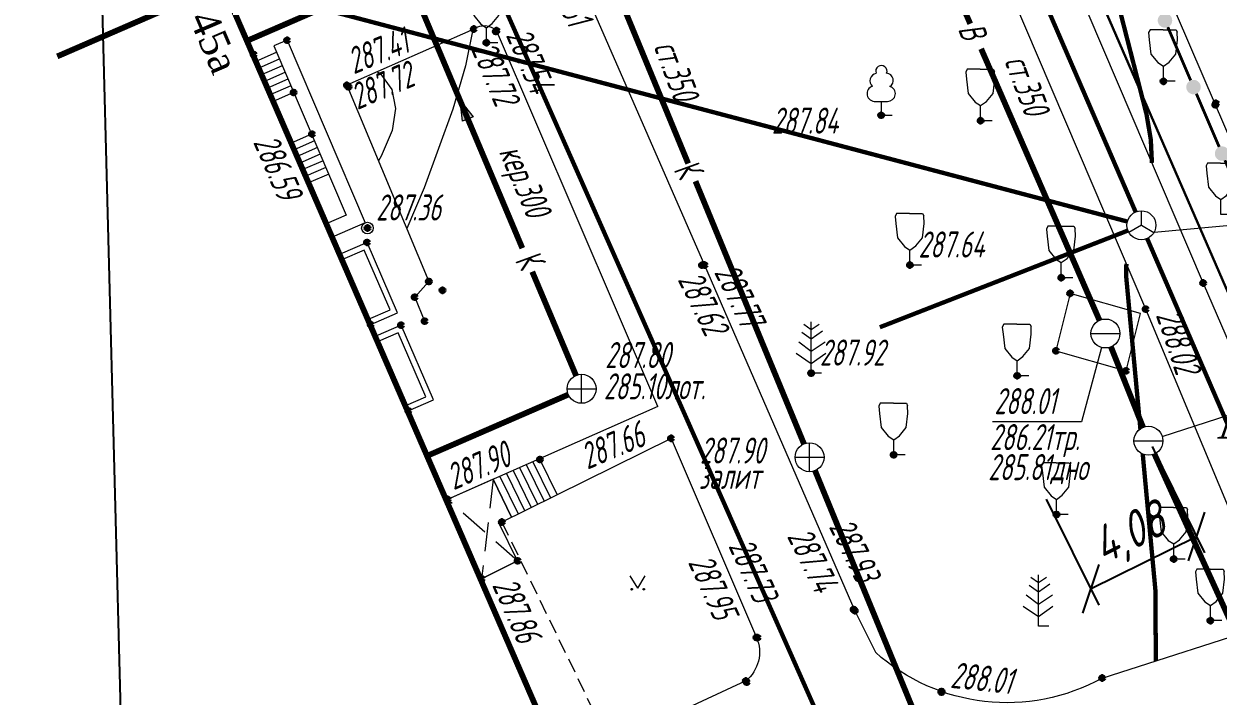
# Model space of a CAD drawing. Header units: metres. Extents: x 0 to 3282, y 0 to 1671.
# Drawn here: x 1879.74 to 1920.97, y 1450.21 to 1473.42 of the extents above; entities that cross this region are included whole.
import ezdxf

# ---------------------------------------------------------------- set-up
doc = ezdxf.new("R2010")
doc.units = ezdxf.units.M
doc.set_wipeout_variables(frame=1)
for name, pattern in [('COMMUN', [6, 5, -1]), ('DASHED', [0.75, 0.5, -0.25]), ('DASHEDX2', [1.5, 1, -0.5])]:
    doc.linetypes.add(name, pattern=pattern)
for name, color, linetype, lineweight, transparency in [('51361400', 7, 'Continuous', 18, 0.65), ('51361800', 7, 'Continuous', 18, 0.65), ('51361960', 7, 'Continuous', 18, 0.65), ('71133100', 7, 'Continuous', 18, 0.65), ('71133200', 7, 'Continuous', 18, 0.65), ('71133600', 7, 'Continuous', 18, 0.65), ('82211000', 7, 'Continuous', 18, 0.65), ('Commun', 7, 'Continuous', 18, 0.65), ('GEO_POINTS', 7, 'Continuous', 18, 0.65), ('Otm', 7, 'Continuous', 18, 0.65), ('R_Поверхность9_CNT-MAJ', 7, 'Continuous', 18, 0.65), ('R_Поверхность9_CNT-MIN', 7, 'Continuous', 18, 0.65), ('Sit', 7, 'Continuous', 18, 0.65), ('Text', 7, 'Continuous', 18, 0.65), ('Text_com', 7, 'Continuous', 18, 0.65), ('Us_znak', 7, 'Continuous', 18, 0.65)]:
    doc.layers.add(name, color=color, linetype=linetype, lineweight=lineweight, transparency=transparency)
doc.styles.add('eskd', font='ESKD1.shx', dxfattribs={"width": 1.2, "oblique": 15})
doc.styles.get("Standard").update_dxf_attribs({"font": 'GOST_0.TTF', "oblique": 15})
doc.styles.add('style1', font='times.ttf', dxfattribs={"height": 1})
doc.linetypes.add('KABELww_500', pattern='A,0.0001,-0.4,[131,ltypeshp.shx,S=0.4,R=90,X=0.4,Y=-0.4],0.2,[131,ltypeshp.shx,S=0.2,R=90,X=0.4,Y=-0.2],3.6,[131,ltypeshp.shx,S=0.2,R=-90,X=-0.4,Y=0.2],0.2,[131,ltypeshp.shx,S=0.4,R=-90,X=-0.4,Y=0.4],-0.8,4,-0.4', length=9.6001)
doc.linetypes.add('ПОДЗ_ЛИНИИ_СВЯЗИ', pattern='A,4.8,-0.2,[133,ltypeshp.shx,S=0.2,R=0,X=-0.2,Y=0],-0.2,4.8,-2', length=12)
doc.dimstyles.new('ISO-25', dxfattribs={"dimtxt": 2.5, "dimasz": 2.5, "dimexe": 1.25, "dimexo": 0.625, "dimtad": 1, "dimtxsty": 'Standard', "dimcen": 2.5, "dimadec": 0, "dimazin": 0, "dimtfac": 1, "dimtmove": 0, "dimatfit": 3, "dimfxl": 1, "dimarcsym": 0})
picture_1 = doc.add_image_def('image1.png', size_in_pixel=(630, 728))

# ---------------------------------------------------------------- blocks, each defined once
blk = doc.blocks.new('71133200')
for p, q in [((-0.924145, 3.560442), (-1.024145, 3.360442)), ((-1.024145, 3.360442), (-0.977382, 2.864397)), ((-0.024145, 3.560442), (-0.924145, 3.560442)), ((-0.024145, 3.560442), (0.875855, 3.560442)), ((0.875855, 3.560442), (0.958164, 3.395824)), ((0.975974, 2.864397), (0.958164, 3.395824)), ((-0.977382, 2.864397), (-0.861899, 1.88241)), ((0.861899, 1.88241), (0.975974, 2.864397)), ((-0.861899, 1.88241), (-0.374616, 1.28565)), ((0.401375, 1.321765), (0.861899, 1.88241)), ((-0.374616, 1.28565), (0, 1.039723)), ((0, 1.039723), (0.401375, 1.321765)), ((0, 0), (0, 1.039723)), ((0.8, 0), (0, 0))]:
    blk.add_line(p, q)
at = {"style": 'eskd', "oblique": 14.99997778}
blk.add_attdef('Z', (1.873004, -0.239356), '', height=2, dxfattribs=at)
blk = doc.blocks.new('71133100')
for p, q in [((-0.39, 0.96), (0.43, 0.96)), ((0, 0.96), (0, 0)), ((0, 0), (0.75, 0))]:
    blk.add_line(p, q)
for centre, radius, start, end in [((0.01, 3.04), 0.39, 339.52, 198.62), ((-0.26, 2.38), 0.52, 101.09, 227.21), ((0.33, 2.4), 0.5, 301.87, 85.62), ((-0.439, 1.495), 0.538, 107.10582, 275.23057), ((0.46, 1.48), 0.52, 267.04, 76.7)]:
    blk.add_arc(centre, radius, start, end)
at = {"style": 'eskd', "oblique": 14.99998}
blk.add_attdef('Z', (1.702, -0.173), '', height=2, dxfattribs=at)
blk = doc.blocks.new('71133600')
for p, q in [((-0.52, 3.393), (0, 3.023)), ((0, 3.023), (0.55, 3.393)), ((-0.86, 2.163), (0, 1.513)), ((0, 1.513), (0.96, 2.163))]:
    blk.add_line(p, q)
for points in [[(0.71, 0), (0, 0), (0, 3.55)], [(-0.64, 2.838), (0, 2.368), (0, 2.368), (0.78, 2.928)], [(-1.05, 1.38), (0, 0.67), (1, 1.38)]]:
    blk.add_lwpolyline(points)
at = {"style": 'eskd', "oblique": 14.99998}
blk.add_attdef('Z', (2.033, -0.191), '', height=2, dxfattribs=at)
blk = doc.blocks.new('*U61')
at = {"layer": '82211000', "linetype": 'Continuous', "ltscale": 0.5}
for points in [[(5192318.876, 4969103.266, 1), (5192318.535, 4969103.632, 1)], [(5192320.791, 4969100.965, 1), (5192320.465, 4969101.344, 1)], [(5192321.829, 4969098.573, 1), (5192321.632, 4969099.033, 1)], [(5192322.81, 4969096.273, 1), (5192322.614, 4969096.733, 1)], [(5192323.791, 4969093.974, 1), (5192323.595, 4969094.434, 1)], [(5192324.772, 4969091.675, 1), (5192324.576, 4969092.135, 1)], [(5192325.753, 4969089.375, 1), (5192325.557, 4969089.835, 1)], [(5192326.735, 4969087.076, 1), (5192326.538, 4969087.536, 1)], [(5192327.717, 4969084.777, 1), (5192327.52, 4969085.236, 1)], [(5192328.702, 4969082.479, 1), (5192328.505, 4969082.939, 1)], [(5192329.687, 4969080.182, 1), (5192329.49, 4969080.641, 1)], [(5192330.673, 4969077.884, 1), (5192330.476, 4969078.343, 1)], [(5192331.658, 4969075.586, 1), (5192331.461, 4969076.046, 1)], [(5192332.644, 4969073.289, 1), (5192332.447, 4969073.748, 1)], [(5192333.63, 4969070.992, 1), (5192333.433, 4969071.451, 1)], [(5192334.616, 4969068.694, 1), (5192334.419, 4969069.154, 1)], [(5192335.602, 4969066.397, 1), (5192335.405, 4969066.857, 1)], [(5192336.589, 4969064.1, 1), (5192336.391, 4969064.559, 1)], [(5192337.575, 4969061.803, 1), (5192337.378, 4969062.262, 1)]]:
    blk.add_hatch(color=256, dxfattribs=at).paths.add_polyline_path(points, flags=0)
at = {"layer": '82211000', "ltscale": 0.5, "const_width": 0.1}
blk.add_lwpolyline([(5192318.528, 4969103.624, 0.104596), (5192317.469, 4969104.242, 0.104596)], format="xyb", dxfattribs=at)
at = {"layer": '82211000', "linetype": 'Continuous', "ltscale": 0.5}
for points in [[(5192320.465, 4969101.344, 0.1, 0.1, -0.006177), (5192318.898, 4969103.219, 0.1, 0.1, 0.004219), (5192318.868, 4969103.259, 0, 0, 0)], [(5192321.632, 4969099.033, 0.1, 0.1, 0), (5192320.824, 4969100.927, 0.1, 0.1, -0.000126), (5192320.791, 4969100.965, 0, 0, 0)], [(5192327.52, 4969085.236, 0.1, 0.1, 0), (5192327.476, 4969085.338, 0.1, 0.1, 0), (5192326.735, 4969087.076, 0, 0, 0)], [(5192332.447, 4969073.748, 0.1, 0.1, 0), (5192331.9, 4969075.021, 0.1, 0.1, 0), (5192331.658, 4969075.586, 0, 0, 0)]]:
    blk.add_lwpolyline(points, format="xyseb", dxfattribs=at)
at = {"layer": '82211000', "linetype": 'Continuous', "ltscale": 0.5, "const_width": 0.1}
for points in [[(5192322.614, 4969096.733), (5192321.829, 4969098.573)], [(5192323.595, 4969094.434), (5192322.81, 4969096.273)], [(5192324.576, 4969092.135), (5192323.791, 4969093.974)], [(5192325.557, 4969089.835), (5192324.772, 4969091.675)], [(5192326.538, 4969087.536), (5192325.753, 4969089.375)], [(5192328.505, 4969082.939), (5192327.717, 4969084.777)], [(5192329.49, 4969080.641), (5192328.702, 4969082.479)], [(5192330.476, 4969078.343), (5192329.687, 4969080.182)], [(5192331.461, 4969076.046), (5192330.673, 4969077.884)], [(5192333.433, 4969071.451), (5192332.644, 4969073.289)], [(5192334.419, 4969069.154), (5192333.63, 4969070.992)], [(5192335.405, 4969066.857), (5192334.616, 4969068.694)], [(5192336.391, 4969064.559), (5192335.602, 4969066.397)], [(5192337.378, 4969062.262), (5192336.589, 4969064.1)]]:
    blk.add_lwpolyline(points, dxfattribs=at)
at = {"layer": '82211000', "linetype": 'Continuous', "ltscale": 0.5, "flags": 128}
blk.add_lwpolyline([(5192337.969, 4969060.884, 0.1, 0.1, 0), (5192337.575, 4969061.803, 0, 0, 0)], format="xyseb", dxfattribs=at)
blk = doc.blocks.new('51361800a')
at = {"style": 'eskd', "oblique": 15}
for tag, p in [('Z', (1.722, 1.4)), ('Z1', (1.722, -1)), ('Z2', (1.722, -3.4))]:
    blk.add_attdef(tag, p, '', height=2, dxfattribs=at)
at = {"color": 7}
blk.add_wipeout([(-0.098, 1), (-0.292, 0.962), (-0.474, 0.886), (-0.637, 0.777), (-0.777, 0.637), (-0.886, 0.474), (-0.962, 0.292), (-1, 0.098), (-1, -0.098), (-0.962, -0.292), (-0.886, -0.474), (-0.777, -0.637), (-0.637, -0.777), (-0.474, -0.886), (-0.292, -0.962), (-0.098, -1), (0.098, -1), (0.292, -0.962), (0.474, -0.886), (0.637, -0.777), (0.777, -0.637), (0.886, -0.474), (0.962, -0.292), (1, -0.098), (1, 0.098), (0.962, 0.292), (0.886, 0.474), (0.777, 0.637), (0.637, 0.777), (0.474, 0.886), (0.292, 0.962), (0.098, 1)], dxfattribs=at)
for p, q in [((0, -1), (0, 1)), ((-1, 0), (1, 0))]:
    blk.add_line(p, q)
blk.add_circle((0, 0), 1)
blk = doc.blocks.new('51361400a')
at = {"style": 'eskd', "oblique": 15}
for tag, p in [('Z', (1.722, 1.4)), ('Z1', (1.722, -1)), ('Z2', (1.722, -3.4))]:
    blk.add_attdef(tag, p, '', height=2, dxfattribs=at)
at = {"color": 7}
blk.add_wipeout([(-0.098, 1), (-0.292, 0.962), (-0.474, 0.886), (-0.637, 0.777), (-0.777, 0.637), (-0.886, 0.474), (-0.962, 0.292), (-1, 0.098), (-1, -0.098), (-0.962, -0.292), (-0.886, -0.474), (-0.777, -0.637), (-0.637, -0.777), (-0.474, -0.886), (-0.292, -0.962), (-0.098, -1), (0.098, -1), (0.292, -0.962), (0.474, -0.886), (0.637, -0.777), (0.777, -0.637), (0.886, -0.474), (0.962, -0.292), (1, -0.098), (1, 0.098), (0.962, 0.292), (0.886, 0.474), (0.777, 0.637), (0.637, 0.777), (0.474, 0.886), (0.292, 0.962), (0.098, 1)], dxfattribs=at)
blk.add_line((-1, 0), (1, 0))
blk.add_circle((0, 0), 1)
blk = doc.blocks.new('51361960a')
at = {"style": 'eskd', "oblique": 15}
for tag, p in [('Z', (1.722, 1.4)), ('Z1', (1.722, -1)), ('Z2', (1.722, -3.4))]:
    blk.add_attdef(tag, p, '', height=2, dxfattribs=at)
at = {"color": 7}
blk.add_wipeout([(-0.098, 1), (-0.292, 0.962), (-0.474, 0.886), (-0.637, 0.777), (-0.777, 0.637), (-0.886, 0.474), (-0.962, 0.292), (-1, 0.098), (-1, -0.098), (-0.962, -0.292), (-0.886, -0.474), (-0.777, -0.637), (-0.637, -0.777), (-0.474, -0.886), (-0.292, -0.962), (-0.098, -1), (0.098, -1), (0.292, -0.962), (0.474, -0.886), (0.637, -0.777), (0.777, -0.637), (0.886, -0.474), (0.962, -0.292), (1, -0.098), (1, 0.098), (0.962, 0.292), (0.886, 0.474), (0.777, 0.637), (0.637, 0.777), (0.474, 0.886), (0.292, 0.962), (0.098, 1)], dxfattribs=at)
blk.add_wipeout([(-0.098, 1), (-0.292, 0.962), (-0.474, 0.886), (-0.637, 0.777), (-0.777, 0.637), (-0.886, 0.474), (-0.962, 0.292), (-1, 0.098), (-1, -0.098), (-0.962, -0.292), (-0.886, -0.474), (-0.777, -0.637), (-0.637, -0.777), (-0.474, -0.886), (-0.292, -0.962), (-0.098, -1), (0.098, -1), (0.292, -0.962), (0.474, -0.886), (0.637, -0.777), (0.777, -0.637), (0.886, -0.474), (0.962, -0.292), (1, -0.098), (1, 0.098), (0.962, 0.292), (0.886, 0.474), (0.777, 0.637), (0.637, 0.777), (0.474, 0.886), (0.292, 0.962), (0.098, 1)], dxfattribs=at)
for q in [(0, 1), (-0.867, -0.498), (0.867, -0.498)]:
    blk.add_line((0, 0), q)
blk.add_circle((0, 0), 1)
blk = doc.blocks.new('GAZON')
at = {"layer": 'Us_znak', "linetype": 'COMMUN', "lineweight": -2}
for points in [[(-0.233, -0.041, 1), (-0.183, -0.041, 1)], [(0.183, -0.041, 1), (0.233, -0.041, 1)]]:
    blk.add_hatch(color=0, dxfattribs=at).paths.add_polyline_path(points)
at = {"layer": 'Us_znak', "color": 0, "linetype": 'COMMUN', "lineweight": -2}
for points in [[(0, 0), (-0.26, 0.427)], [(0, 0), (0.26, 0.427)]]:
    blk.add_lwpolyline(points, dxfattribs=at)
for centre in [(-0.208, -0.041), (0.208, -0.041)]:
    blk.add_circle(centre, 0.025, dxfattribs=at)
blk = doc.blocks.new('A$C52264BE2')
at = {"layer": 'Sit'}
h = blk.add_hatch(color=32, dxfattribs=at)
h.dxf.hatch_style = 1
h.paths.add_polyline_path([(0, 0.374), (0.714, 0.443), (0.15, 0)])
at = {"layer": 'Sit', "color": 32, "elevation": 285.308}
blk.add_lwpolyline([(0, 0.374), (0.714, 0.443), (0.15, 0), (0, 0.374)], dxfattribs=at)
blk = doc.blocks.new('_Oblique')
at = {"color": 0, "linetype": 'ByBlock', "lineweight": -2}
blk.add_line((-0.5, -0.5), (0.5, 0.5), dxfattribs=at)
blk = doc.blocks.new('*D121')
at = {"color": 0, "lineweight": -2, "transparency": 16777216}
for p, q in [((1918.686, 1458.823), (1920.5, 1455.163)), ((1915.032, 1457.011), (1916.845, 1453.352)), ((1916.568, 1453.912), (1920.223, 1455.723))]:
    blk.add_line(p, q, dxfattribs=at)
at = {"layer": 'Defpoints', "color": 0, "transparency": 16777216}
for p in [(1918.548, 1459.103), (1914.893, 1457.291), (1920.223, 1455.723)]:
    blk.add_point(p, dxfattribs=at)
at = {"color": 0, "lineweight": -2, "transparency": 16777216, "xscale": 1.25, "yscale": 1.25, "zscale": 1.25}
for p, rotation in [((1920.223, 1455.723), 26.36307875562801), ((1916.568, 1453.912), 206.363078755628)]:
    blk.add_blockref('_Oblique', p, dxfattribs=dict(at, rotation=rotation))
at = {"color": 0, "transparency": 16777216, "insert": (1917.937, 1455.741), "char_height": 1.25, "attachment_point": 5, "rotation": 26.3631}
blk.add_mtext('4,08', dxfattribs=at)
blk = doc.blocks.new('*D200')
at = {"color": 0, "lineweight": -2, "transparency": 16777216}
blk.add_arc((1899.069, 1498.153), 3.375, 314.4852, 42.967, dxfattribs=at)
at = {"color": 0, "transparency": 16777216}
for points in [[(1901.415, 1500.285), (1901.662, 1500.621), (1900.532, 1501.194)], [(1901.55, 1495.572), (1901.318, 1495.918), (1900.395, 1495.05)]]:
    blk.add_solid(points, dxfattribs=at)
at = {"layer": 'Defpoints', "color": 0, "transparency": 16777216}
for p in [(1906.123, 1512.818, 284.537), (1899.069, 1498.153, 284.715), (1899.069, 1498.153), (1902.172, 1496.827), (1916.204, 1458.057)]:
    blk.add_point(p, dxfattribs=at)
at = {"color": 0, "transparency": 16777216, "insert": (1901.506, 1498.099), "char_height": 1.25, "attachment_point": 5, "rotation": 88.7261}
blk.add_mtext('131°', dxfattribs=at)

msp = doc.modelspace()

# ---------------------------------------------------------------- linework, layer by layer
at = {"color": 192, "linetype": 'ПОДЗ_ЛИНИИ_СВЯЗИ', "lineweight": 60, "ltscale": 0.4, "const_width": 0.15, "flags": 128}
for points, elevation in [([(1918.121, 1466.925), (1881.223, 1552.158)], 290.074), ([(1927.911, 1402.66), (1885.138, 1499.282)], 290.481), ([(1885.776, 1475.064), (1917.836, 1466.594)], 287.444), ([(1917.854, 1466.284), (1909.29, 1462.945)], 290.074), ([(1951.266, 1390.364), (1918.519, 1466.007)], 290.074)]:
    msp.add_lwpolyline(points, dxfattribs=dict(at, elevation=elevation))
at = {"layer": 'Commun', "color": 1, "linetype": 'KABELww_500', "lineweight": 30, "flags": 128}
msp.add_lwpolyline([(1902.3, 1508.453), (1907.247, 1496.628), (1915.094, 1478.449), (1925.833, 1453.741), (1943.82, 1411.454), (1947.767, 1402.432), (1954.32, 1387.493), (1973.029, 1345.148), (1987.375, 1312.339), (2001.279, 1279.81), (2013.185, 1252.155), (2013.185, 1252.155)], dxfattribs=at)
at = {"layer": 'Commun', "color": 106, "linetype": 'COMMUN', "ltscale": 0.7, "const_width": 0.2, "flags": 128}
for points, elevation in [([(1900.723, 1500.249), (1912.412, 1473.422)], 285.381), ([(1912.788, 1472.559), (1916.872, 1463.186)], 285.381), ([(1918.378, 1459.489), (1917.269, 1462.268)], 288.015), ([(1918.77, 1458.569), (1942.4, 1406.526), (1971.096, 1335.054), (1995.999, 1280.023)], 288.015)]:
    msp.add_lwpolyline(points, dxfattribs=dict(at, elevation=elevation))
at = {"layer": 'Commun', "color": 32, "linetype": 'COMMUN', "ltscale": 0.7, "const_width": 0.2, "flags": 128}
for points, elevation in [([(1892.03, 1494.369), (1902.675, 1468.598)], 287.376), ([(1892.486, 1475.021), (1887.441, 1472.832)], 287.34), ([(1893.068, 1474.879), (1896.95, 1465.674)], 287.557), ([(1902.927, 1467.987), (1906.676, 1458.909)], 287.376), ([(1897.292, 1464.863), (1898.803, 1461.281)], 287.557), ([(1898.538, 1460.621), (1893.66, 1458.504)], 287.557)]:
    msp.add_lwpolyline(points, dxfattribs=dict(at, elevation=elevation))
msp.add_lwpolyline([(1910.462, 1449.695), (1907.054, 1457.994)], dxfattribs=at)
at = {"layer": 'GEO_POINTS', "lineweight": 60}
for centre in [(1895.273, 1473.24, 287.504), (1896.035, 1473.155, 287.722), (1896.063, 1473.186, 287.542), (1888.829, 1472.854, 287.261), (1895.707, 1472.768, 287.687), (1887.674, 1472.363, 287.326), (1890.894, 1471.299, 287.406), (1919.08, 1471.437, 288.203), (1889.053, 1471.051, 286.573), (1890.95, 1471.245, 287.718), (1920.873, 1470.621, 288.33), (1920.895, 1470.677, 288.179), (1909.338, 1470.264, 287.844), (1912.768, 1470.076, 287.733), (1889.691, 1469.614, 286.589), (1891.603, 1466.37, 287.361), (1918.314, 1466.472, 288.002), (1891.588, 1465.874, 287.326), (1903.15, 1465.086, 287.624), (1903.243, 1465.092, 287.77), (1910.329, 1465.092, 287.645), (1893.722, 1464.526, 287.544), (1915.553, 1464.657, 287.895), (1920.452, 1464.473, 288.06), (1893.235, 1463.982, 287.441), (1894.195, 1464.221, 287.61), (1915.862, 1464.115, 287.921), (1918.469, 1463.569, 288.024), (1891.716, 1463.035, 287.535), (1892.762, 1463.019, 287.445), (1893.576, 1463.156, 287.466), (1917.072, 1462.736, 288.015), (1915.37, 1462.132, 287.773), (1917.791, 1461.441, 287.839), (1906.922, 1461.361, 287.919), (1914.031, 1461.271, 287.827), (1898.997, 1460.82, 287.8), (1893.013, 1460.062, 287.765), (1902.082, 1459.109, 287.661), (1907.011, 1458.482, 287.9), (1909.769, 1458.539, 287.75), (1897.556, 1458.378, 287.745), (1894.368, 1457.003, 287.896), (1915.389, 1456.482, 287.882), (1896.244, 1456.221, 287.761), (1896.788, 1454.88, 287.761), (1919.435, 1454.944, 288.015), (1895.544, 1454.261, 287.86), (1908.386, 1453.199, 287.929), (1908.429, 1453.158, 287.738), (1920.7, 1452.818, 288.188), (1905.033, 1452.234, 287.947), (1905.071, 1452.229, 287.734), (1904.665, 1450.735, 287.975), (1904.694, 1450.69, 287.794), (1916.967, 1450.834, 287.961), (1911.419, 1450.368, 288.01), (1911.42, 1450.347, 287.833)]:
    msp.add_circle(centre, 0.06, dxfattribs=at)
at = {"layer": 'R_Поверхность9_CNT-MAJ', "color": 32, "const_width": 0.15, "elevation": 288, "flags": 128}
for points in [[(1917.092, 1479.583), (1917.536, 1474.043), (1918.495, 1470.305), (1918.644, 1469.428), (1918.683, 1468.619)], [(1917.801, 1465.134), (1917.791, 1464.736), (1918.803, 1453.872), (1918.818, 1451.427)]]:
    msp.add_lwpolyline(points, dxfattribs=at)
at = {"layer": 'R_Поверхность9_CNT-MIN', "color": 32, "flags": 128}
for points, elevation in [([(1895.246, 1473.228), (1895.245, 1473.222), (1894.982, 1471.972), (1894.545, 1470.475), (1893.562, 1467.762), (1892.959, 1466.354)], 287.5), ([(1891.945, 1471.765), (1892.052, 1471.694), (1892.439, 1471.155), (1892.574, 1470.5), (1892.455, 1469.733), (1892.081, 1468.853), (1891.981, 1468.695)], 287)]:
    msp.add_lwpolyline(points, dxfattribs=dict(at, elevation=elevation))
at = {"layer": 'Sit', "flags": 128}
for points, elevation in [([(1927.136, 1456.096), (1920.873, 1470.621), (1916.449, 1480.937), (1909.769, 1496.591, 0.047662), (1907.806, 1498.926, 0.193913), (1905.188, 1500.37, 0.065939), (1902.753, 1500.345, 0.067327), (1900.925, 1499.825), (1893.516, 1496.594)], 287.405), ([(1901.623, 1460.204), (1896.063, 1473.186, 0.335756), (1895.273, 1473.24), (1890.894, 1471.299), (1893.722, 1464.526), (1893.235, 1463.982), (1893.576, 1463.156)], 287.669), ([(1902.082, 1459.109), (1905.033, 1452.234, -0.334893), (1904.665, 1450.735), (1899.967, 1448.55)], 287.661), ([(1916.967, 1450.834, -0.319903), (1909.136, 1451.723, 20.412914)], 287.961)]:
    msp.add_lwpolyline(points, format="xyb", dxfattribs=dict(at, elevation=elevation))
for points, elevation in [([(1905.188, 1500.37), (1910.101, 1488.798), (1915.498, 1476.086), (1920.452, 1464.473), (1924.56, 1454.985), (1924.56, 1454.985)], 287.405), ([(1892.257, 1490.189), (1898.227, 1476.514), (1898.644, 1475.604), (1903.243, 1465.092), (1908.429, 1453.158)], 287.435), ([(1916.967, 1450.834), (1922.986, 1452.763), (1918.469, 1463.569), (1911.06, 1480.936)], 287.961), ([(1888.829, 1472.854), (1888.369, 1472.658)], 287.261), ([(1888.369, 1472.658), (1890.869, 1466.814), (1890.183, 1466.516)], 287.261), ([(1888.829, 1472.854), (1891.524, 1466.554), (1890.382, 1466.058)], 287.261), ([(1888.456, 1472.427), (1887.75, 1472.12)], 286.573), ([(1888.555, 1472.197), (1887.85, 1471.891)], 286.573), ([(1888.655, 1471.968), (1887.949, 1471.662)], 286.573), ([(1888.754, 1471.739), (1888.049, 1471.432)], 286.573), ([(1888.854, 1471.509), (1888.149, 1471.203)], 286.573), ([(1888.953, 1471.28), (1888.248, 1470.974)], 286.573), ([(1889.053, 1471.051), (1888.348, 1470.744)], 286.573), ([(1889.674, 1469.607), (1888.973, 1469.303)], 286.589), ([(1889.773, 1469.378), (1889.073, 1469.074)], 286.589), ([(1889.873, 1469.149), (1889.172, 1468.844)], 286.589), ([(1889.973, 1468.919), (1889.272, 1468.615)], 286.589), ([(1890.072, 1468.69), (1889.371, 1468.386)], 286.589), ([(1890.172, 1468.461), (1889.471, 1468.156)], 286.589), ([(1890.271, 1468.231), (1889.57, 1467.927)], 286.589), ([(1918.763, 1466.229), (1923.269, 1466.647), (1928.279, 1466.647)], 290.074), ([(1891.716, 1463.035), (1891.716, 1463.035), (1892.646, 1463.44), (1891.588, 1465.874), (1890.657, 1465.47), (1890.657, 1465.47)], 287.326), ([(1891.636, 1463.219), (1892.383, 1463.543), (1891.484, 1465.611), (1890.737, 1465.286)], 287.326), ([(1893.013, 1460.062), (1893.013, 1460.062), (1893.883, 1460.44), (1892.762, 1463.019), (1891.892, 1462.641), (1891.892, 1462.641)], 287.445), ([(1892.933, 1460.245), (1893.62, 1460.544), (1892.658, 1462.756), (1891.971, 1462.458)], 287.445), ([(1916.942, 1462.248), (1916.256, 1459.675), (1913.184, 1459.675)], 288.015), ([(1919.04, 1459.179), (1926.3, 1461.523), (1930.077, 1461.523)], 288.015), ([(1901.623, 1460.204), (1894.368, 1457.003)], 287.669), ([(1902.082, 1459.109), (1896.155, 1456.173)], 287.661), ([(1897.086, 1458.202), (1897.702, 1456.944)], 287.745), ([(1897.315, 1458.303), (1897.926, 1457.054)], 287.745), ([(1897.544, 1458.404), (1898.151, 1457.164)], 287.745), ([(1896.17, 1457.798), (1896.804, 1456.504)], 287.745), ([(1896.399, 1457.899), (1897.028, 1456.614)], 287.745), ([(1896.628, 1458), (1897.253, 1456.724)], 287.745), ([(1896.857, 1458.101), (1897.477, 1456.834)], 287.745), ([(1895.544, 1454.261), (1896.788, 1454.88), (1896.155, 1456.173), (1896.579, 1456.394), (1895.941, 1457.697), (1894.368, 1457.003)], 287.761), ([(1895.941, 1457.697), (1896.579, 1456.394)], 287.745), ([(1896.788, 1454.88), (1896.155, 1456.173)], 287.761), ([(1896.788, 1454.88), (1895.544, 1454.261)], 287.761), ([(1908.429, 1453.158), (1908.429, 1453.158), (1908.429, 1453.158)], 287.435), ([(1908.429, 1453.158), (1908.429, 1453.158), (1908.429, 1453.158)], 287.435), ([(1908.429, 1453.158), (1908.429, 1453.158), (1908.429, 1453.158), (1908.429, 1453.158), (1908.429, 1453.158), (1909.136, 1451.723)], 287.435)]:
    msp.add_lwpolyline(points, dxfattribs=dict(at, elevation=elevation))
at = {"layer": 'Sit', "const_width": 0.2, "flags": 128}
msp.add_lwpolyline([(1880.895, 1472.296), (1886.599, 1474.772), (1917.682, 1403.158), (1912.757, 1401.02)], dxfattribs=at)
at = {"layer": 'Sit', "elevation": 287.921, "flags": 128}
msp.add_lwpolyline([(1915.862, 1464.115), (1915.37, 1462.132), (1917.791, 1461.441), (1918.283, 1463.424)], close=True, dxfattribs=at)
at = {"layer": 'Sit', "linetype": 'DASHEDX2', "flags": 128}
for points, elevation in [([(1895.941, 1457.697), (1895.544, 1454.261)], 287.745), ([(1896.788, 1454.88), (1894.368, 1457.003)], 287.761)]:
    msp.add_lwpolyline(points, dxfattribs=dict(at, elevation=elevation))
at = {"layer": 'Sit', "linetype": 'DASHED', "elevation": 287.661, "flags": 128}
msp.add_lwpolyline([(1896.245, 1456.217), (1899.967, 1448.55)], dxfattribs=at)
at = {"layer": 'Sit'}
msp.add_circle((1891.603, 1466.37, 287.261), 0.2, dxfattribs=at)

# ---------------------------------------------------------------- block references
at = {"layer": '71133100', "color": 7, "xscale": 0.5, "yscale": 0.5, "zscale": 0.5}
msp.add_blockref('71133100', (1909.338, 1470.264, 287.844), dxfattribs=at)
at = {"layer": '71133200', "color": 7, "xscale": 0.5, "yscale": 0.5, "zscale": 0.5}
for p in [(1895.707, 1472.768, 287.687), (1919.08, 1471.437, 288.203), (1912.768, 1470.076, 287.733), (1921.062, 1466.835, 288.253), (1910.329, 1465.092, 287.645), (1915.553, 1464.657, 287.895), (1914.031, 1461.271, 287.827), (1909.769, 1458.539, 287.75), (1915.389, 1456.482, 287.882), (1919.435, 1454.944, 288.015), (1920.7, 1452.818, 288.188)]:
    msp.add_blockref('71133200', p, dxfattribs=at)
at = {"layer": '71133600', "color": 7, "xscale": 0.5, "yscale": 0.5, "zscale": 0.5}
for p in [(1906.922, 1461.361, 287.919), (1914.767, 1452.623, 287.976)]:
    msp.add_blockref('71133600', p, dxfattribs=at)
at = {"layer": '82211000', "color": 7}
msp.add_blockref('*U61', (-5190411.441, -4967604.578), dxfattribs=at)
at = {"layer": 'Sit', "color": 7, "rotation": 90.62847979375917}
msp.add_blockref('A$C52264BE2', (1895.257, 1470.06, -285.308), dxfattribs=at)
at = {"layer": 'Sit', "color": 7, "linetype": 'Continuous'}
msp.add_blockref('GAZON', (1900.934, 1453.94), dxfattribs=at)

# ---------------------------------------------------------------- texts
at = {"layer": 'Otm', "oblique": 13, "width": 0.8}
for s, rotation, p in [('287.51', 297.5061, (1897.592, 1475.135, 287.508)), ('287.41', 21.7118, (1891.129, 1471.671, 287.406)), ('287.54', 292.8895, (1896.372, 1473.031, 287.542)), ('287.72', 292.8895, (1895.17, 1472.553, 287.722)), ('287.72', 22.9319, (1891.253, 1470.439, 287.669)), ('286.59', 293.1598, (1887.648, 1469.341, 286.589)), ('287.77', 295.7344, (1903.56, 1464.848, 287.77)), ('287.62', 295.7344, (1902.302, 1464.593, 287.624)), ('288.02', 288.6332, (1918.811, 1463.368, 288.024)), ('287.66', 22.5476, (1899.192, 1458.021, 287.661)), ('287.90', 23.3144, (1894.576, 1457.311, 287.896)), ('287.93', 296.085, (1907.518, 1456.062, 287.929)), ('287.74', 296.085, (1906.073, 1455.733, 287.738)), ('287.73', 294.1456, (1904.051, 1455.397, 287.734)), ('287.95', 294.1456, (1902.658, 1454.831, 287.947)), ('287.86', 293.4619, (1895.896, 1454.047, 287.86)), ('288.01', 353.8538, (1911.705, 1450.5, 288.01))]:
    msp.add_text(s, height=0.9, rotation=rotation, dxfattribs=at).set_placement(p)
for s, p in [('287.84', (1905.565, 1469.629, 287.844)), ('287.36', (1891.903, 1466.63, 287.361)), ('287.64', (1910.629, 1465.352, 287.645)), ('287.92', (1907.222, 1461.621, 287.919)), ('287.90', (1903.083, 1458.239, 287.9))]:
    msp.add_text(s, height=0.9, dxfattribs=at).set_placement(p)
at = {"layer": 'Text', "color": 7, "style": 'style1'}
msp.add_text('45а', height=1, rotation=293.168, dxfattribs=at).set_placement((1885.427, 1473.606, -285.654))
at = {"layer": 'Text', "style": 'style1'}
msp.add_text('А', height=1.2, dxfattribs=at).set_placement((1920.924, 1459.102, 287.405))
at = {"layer": 'Text_com', "oblique": 13, "width": 0.8}
for s, rotation, p in [('В', 290.4382, (1911.981, 1473.245, 282.899)), ('ст.350', 290.4517, (1901.474, 1472.636, 567.188)), ('ст.350', 290.4517, (1913.579, 1472.136, 277.672)), ('кер.300', 293.0806, (1896.125, 1469.006, 1139.197)), ('К', 302.9686, (1902.148, 1468.381, 287.746)), ('К', 302.9686, (1896.673, 1465.251, 287.746))]:
    msp.add_text(s, height=0.9, rotation=rotation, dxfattribs=at).set_placement(p)
for s, p in [('287.80', (1899.811, 1461.535, 287.8)), ('285.10лот.', (1899.765, 1460.456, 287.8)), ('288.01', (1913.244, 1459.944, 288.015)), ('286.21тр.', (1913.099, 1458.702)), ('285.81дно', (1913.033, 1457.666)), ('залит', (1903.043, 1457.363))]:
    msp.add_text(s, height=0.9, dxfattribs=at).set_placement(p)

# ---------------------------------------------------------------- pictures from other files: only their frames are drawn
image = msp.add_image(picture_1, insert=(1887.613, 1279.375, 287.326), size_in_units=(256.833, 296.785), rotation=1.5196, dxfattribs=dict(fade=50))
image.dxf.flags = 15

# ---------------------------------------------------------------- next in the draw order: block references
at = {"layer": '51361400', "color": 7, "xscale": 0.5, "yscale": 0.5, "zscale": 0.5}
for p in [(1917.078, 1462.73, 288.015), (1918.563, 1459.025, 288.015)]:
    msp.add_blockref('51361400a', p, dxfattribs=at)
at = {"layer": '51361800', "color": 7, "xscale": 0.5, "yscale": 0.5, "zscale": 0.5}
for p in [(1898.997, 1460.82, 287.8), (1906.864, 1458.456, 287.376)]:
    msp.add_blockref('51361800a', p, dxfattribs=at)
at = {"layer": '51361960', "color": 7, "xscale": 0.5, "yscale": 0.5, "zscale": 0.5}
msp.add_blockref('51361960a', (1918.32, 1466.466, 290.074), dxfattribs=at)

# ---------------------------------------------------------------- next in the draw order: dimensions: what is measured, and where the dimension line sits
dim = msp.add_angular_dim_2l(base=(1902.172, 1496.827), line1=((1899.069, 1498.153, 284.715), (1906.123, 1512.818, 284.537)), line2=((1916.204, 1458.057), (1899.069, 1498.153)), dimstyle='ISO-25', override={"dimscale": 0.5})
dim.commit()
dim.dimension.update_dxf_attribs({"geometry": '*D200', "text_midpoint": (1901.506, 1498.099)})
dim = msp.add_aligned_dim(p1=(1914.893, 1457.291), p2=(1918.548, 1459.103), distance=-3.772, dimstyle='ISO-25', override={"dimscale": 0.5, "dimblk1": 'Oblique', "dimblk2": 'Oblique', "dimsah": 1})
dim.commit()
dim.dimension.update_dxf_attribs({"geometry": '*D121', "text_midpoint": (1917.937, 1455.741)})

doc.saveas('drawing.dxf')
